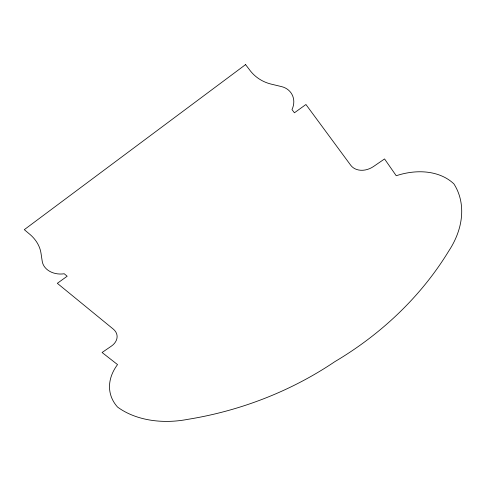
<?xml version="1.0" encoding="UTF-8"?>
<svg xmlns="http://www.w3.org/2000/svg" width="486" height="486" viewBox="0 0 486 486"><rect width="100%" height="100%" fill="white"/><g stroke="black" fill="none" stroke-linecap="round" stroke-linejoin="round"><path stroke-width="0.73" d="M245.564 64.614L24.3 229.659L28.698 233.377A43.376 33.376 2 0 1 40.994 253.182L42.239 261.365A18.899 14.774 -2.9 0 0 64.219 273.758L67.177 276.23L57.324 283.32L113.317 329.131A16.463 11.998 -7.7 0 1 111.324 346.166L102.084 352.496L117.533 364.591A60.07 41.76 -12.4 0 0 117.557 407.061A81.642 57.731 -13 0 0 187.56 419.388A317.88 268.472 -12.1 0 0 334.878 361.633A319.515 272.84 -15.1 0 0 448.663 251.177A87.644 65.051 -29 0 0 453.918 183.915A65.385 47.944 -30.4 0 0 396.23 175.738L384.56 158.946L373.552 166.485A17.964 14.197 -33.2 0 1 350.704 165.228L305.937 104.508L294.419 112.788L291.989 109.581A19.956 17.265 -31.2 0 0 281.497 86.593L271.395 84.169A46.68 41.334 -41 0 1 249.239 69.401L245.564 64.614"/></g></svg>
